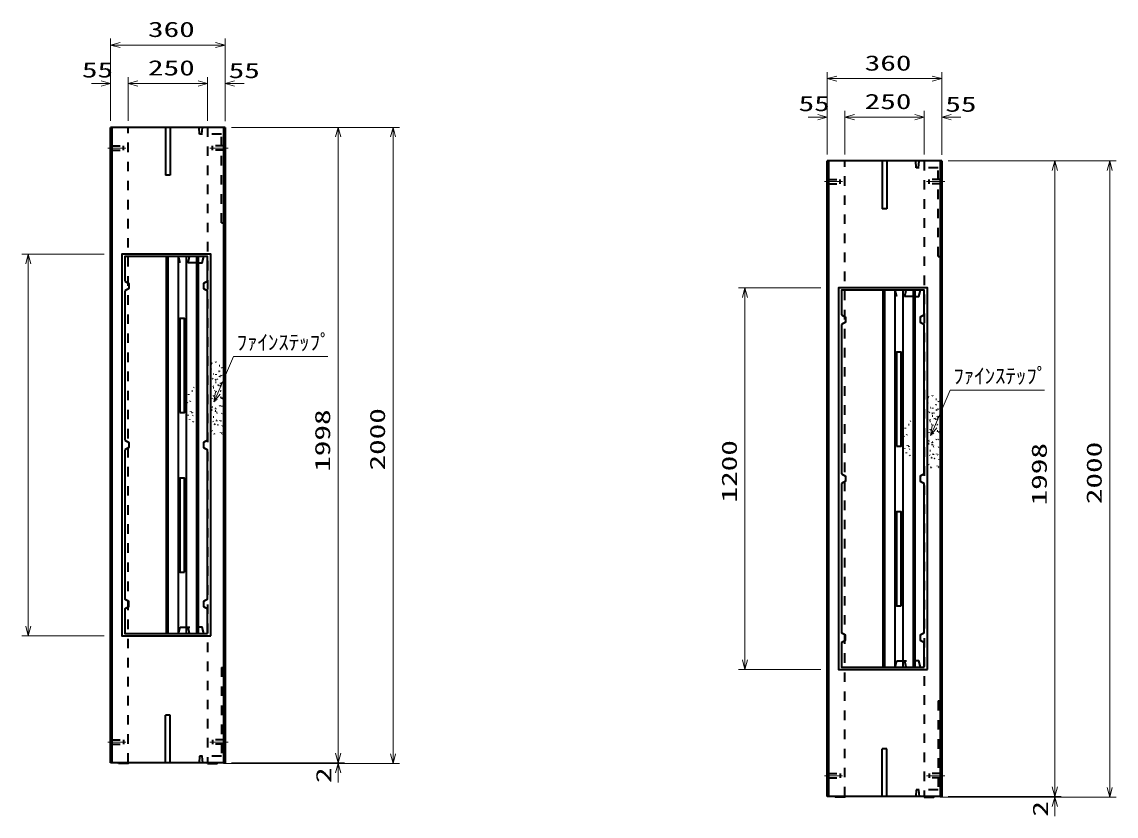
# Model space of a CAD drawing. Units: millimetres on the paper. Extents: x 0 to 841, y 0 to 594.
# Drawn here: x 376.2 to 548.4, y 274.5 to 399.4 of the extents above; entities that cross this region are included whole.
import ezdxf
from ezdxf.enums import TextEntityAlignment as Align

# ---------------------------------------------------------------- set-up
doc = ezdxf.new("R2010")
doc.units = ezdxf.units.MM
doc.linetypes.add('USER2', pattern=[18.5, 12, -1.5, 3.5, -1.5])
doc.linetypes.add('USER3', pattern=[3, 1.5, -1.5])
for name, color, linetype, lineweight in [('D-BMK（構造物基準線）', 2, 'USER2', 18), ('D-STR-DIM（寸法）', 7, 'Continuous', 13), ('D-STR-HTXT（旗上げ）', 7, 'Continuous', 13), ('D-STR（構造物）', 1, 'Continuous', 35)]:
    doc.layers.add(name, color=color, linetype=linetype, lineweight=lineweight)
doc.styles.add('ＭＳ ゴシック', font='')
doc.styles.get('ＭＳ ゴシック').set_extended_font_data('MS Gothic')

# ---------------------------------------------------------------- blocks, each defined once
blk = doc.blocks.new('_Open30')
at = {"color": 7, "linetype": 'Continuous', "lineweight": 13}
for p, q in [((-1, 0.2679), (0, 0)), ((0, 0), (-1, -0.2679)), ((0, 0), (-1, 0))]:
    blk.add_line(p, q, dxfattribs=at)

msp = doc.modelspace()

# ---------------------------------------------------------------- linework, layer by layer
at = {"layer": 'D-BMK（構造物基準線）'}
for p, q in [((389.752, 379.582), (392.601, 379.582)), ((408.676, 379.582), (405.827, 379.582)), ((502.493, 374.294), (505.343, 374.294)), ((521.418, 374.294), (518.568, 374.294)), ((389.752, 286.182), (392.601, 286.182)), ((408.676, 286.182), (405.827, 286.182)), ((502.493, 280.894), (505.343, 280.894)), ((521.418, 280.894), (518.568, 280.894))]:
    msp.add_line(p, q, dxfattribs=at)
at = {"layer": 'D-STR-DIM（寸法）'}
for p, q in [((390.214, 390.728), (390.214, 396.778)), ((408.214, 390.758), (408.214, 396.778)), ((391.714, 395.778), (406.714, 395.778)), ((502.955, 385.441), (502.955, 391.491)), ((520.955, 385.471), (520.955, 391.491)), ((388.714, 389.728), (387.214, 389.728)), ((390.214, 383.832), (390.214, 390.728)), ((392.964, 383.883), (392.964, 390.728)), ((392.964, 383.832), (392.964, 390.728)), ((394.464, 389.728), (395.964, 389.728)), ((394.464, 389.728), (403.964, 389.728)), ((403.964, 389.728), (402.464, 389.728)), ((405.464, 383.832), (405.464, 390.728)), ((405.464, 383.868), (405.464, 390.728)), ((408.214, 383.801), (408.214, 390.728)), ((409.714, 389.728), (411.214, 389.728)), ((504.455, 390.491), (519.455, 390.491)), ((501.455, 384.441), (499.955, 384.441)), ((502.955, 378.544), (502.955, 385.441)), ((505.705, 378.596), (505.705, 385.441)), ((505.705, 378.544), (505.705, 385.441)), ((507.205, 384.441), (508.705, 384.441)), ((507.205, 384.441), (516.705, 384.441)), ((516.705, 384.441), (515.205, 384.441)), ((518.205, 378.544), (518.205, 385.441)), ((518.205, 378.581), (518.205, 385.441)), ((520.955, 378.514), (520.955, 385.441)), ((522.455, 384.441), (523.955, 384.441)), ((409.214, 382.832), (427.002, 382.832)), ((425.565, 382.832), (435.642, 382.832)), ((426.002, 284.432), (426.002, 381.332)), ((434.642, 284.332), (434.642, 381.332)), ((521.955, 377.544), (539.744, 377.544)), ((538.307, 377.544), (548.384, 377.544)), ((538.744, 279.144), (538.744, 376.044)), ((547.384, 279.044), (547.384, 376.044)), ((389.214, 362.882), (376.25, 362.882)), ((377.25, 304.382), (377.25, 361.382)), ((501.955, 357.594), (488.991, 357.594)), ((489.991, 299.094), (489.991, 356.094)), ((389.214, 302.882), (376.25, 302.882)), ((501.955, 297.594), (488.991, 297.594)), ((426.002, 284.432), (426.002, 285.932)), ((407.964, 282.832), (427.002, 282.832)), ((409.214, 282.932), (427.002, 282.932)), ((409.214, 282.932), (427.002, 282.932)), ((424.565, 282.832), (435.642, 282.832)), ((426.002, 281.332), (426.002, 279.832)), ((538.744, 279.144), (538.744, 280.644)), ((520.705, 277.544), (539.744, 277.544)), ((521.955, 277.644), (539.744, 277.644)), ((521.955, 277.644), (539.744, 277.644)), ((537.307, 277.544), (548.384, 277.544)), ((538.744, 276.044), (538.744, 274.544))]:
    msp.add_line(p, q, dxfattribs=at)
at = {"layer": 'D-STR-HTXT（旗上げ）'}
for points in [[(424.386, 346.79), (409.557, 346.79), (407.057, 341.04)], [(537.128, 341.503), (522.298, 341.503), (519.799, 335.753)]]:
    msp.add_lwpolyline(points, dxfattribs=at)
at = {"layer": 'D-STR（構造物）'}
for p, q in [((390.214, 282.932), (390.214, 382.832)), ((408.214, 382.832), (390.214, 382.832)), ((390.464, 282.932), (390.464, 382.832)), ((398.839, 382.832), (398.839, 375.332)), ((399.589, 382.832), (399.589, 375.332)), ((407.964, 382.832), (407.964, 282.932)), ((408.214, 382.832), (408.214, 282.932)), ((502.955, 277.644), (502.955, 377.544)), ((520.955, 377.544), (502.955, 377.544)), ((503.205, 277.644), (503.205, 377.544)), ((511.58, 377.544), (511.58, 370.044)), ((512.33, 377.544), (512.33, 370.044)), ((520.705, 377.544), (520.705, 277.644)), ((520.955, 377.544), (520.955, 277.644)), ((399.589, 375.332), (398.839, 375.332)), ((512.33, 370.044), (511.58, 370.044)), ((398.969, 362.507), (398.969, 303.257)), ((399.219, 362.507), (399.219, 303.257)), ((400.839, 362.507), (400.839, 303.257)), ((402.089, 362.507), (402.089, 303.257)), ((403.708, 362.507), (403.708, 303.257)), ((403.958, 362.507), (403.958, 303.257)), ((392.464, 357.134), (392.464, 333.631)), ((405.464, 333.631), (405.464, 357.134)), ((511.711, 357.219), (511.711, 297.969)), ((511.961, 357.219), (511.961, 297.969)), ((513.58, 357.219), (513.58, 297.969)), ((514.83, 357.219), (514.83, 297.969)), ((516.45, 357.219), (516.45, 297.969)), ((516.7, 357.219), (516.7, 297.969)), ((505.205, 351.847), (505.205, 328.344)), ((518.205, 328.344), (518.205, 351.847)), ((405.982, 344.88), (406.035, 344.827)), ((406.035, 344.827), (406.088, 344.88)), ((406.096, 345.734), (406.168, 345.715)), ((406.721, 345.909), (406.779, 345.958)), ((406.779, 345.958), (406.827, 345.9)), ((407.281, 344.471), (407.208, 344.451)), ((407.261, 344.543), (407.281, 344.471)), ((407.297, 345.403), (407.372, 345.403)), ((407.644, 345.019), (407.697, 345.072)), ((407.697, 345.072), (407.75, 345.019)), ((406.245, 343.334), (406.184, 343.291)), ((406.245, 343.334), (406.288, 343.273)), ((406.462, 344.007), (406.388, 344.02)), ((406.679, 343.158), (406.74, 343.201)), ((406.788, 342.73), (406.713, 342.737)), ((406.74, 343.201), (406.783, 343.139)), ((406.801, 343.936), (406.826, 344.006)), ((407.009, 343.26), (407.077, 343.292)), ((407.398, 343.634), (407.411, 343.707)), ((407.411, 343.707), (407.485, 343.694)), ((407.525, 342.582), (407.562, 342.647)), ((407.562, 342.647), (407.627, 342.609)), ((407.592, 343.834), (407.654, 343.877)), ((407.654, 343.877), (407.697, 343.815)), ((402.522, 340.784), (402.529, 340.859)), ((403.001, 341.399), (403.075, 341.405)), ((403.31, 341.906), (403.329, 341.978)), ((403.782, 342.489), (403.729, 342.542)), ((403.758, 341.782), (403.823, 341.819)), ((403.782, 342.489), (403.835, 342.542)), ((406.356, 341.921), (406.431, 341.921)), ((406.375, 342.091), (406.362, 342.165)), ((406.6, 341.399), (406.527, 341.38)), ((406.762, 341.362), (406.824, 341.319)), ((406.824, 341.319), (406.78, 341.258)), ((407.131, 342.314), (407.083, 342.371)), ((407.242, 342.256), (407.181, 342.213)), ((407.285, 342.195), (407.242, 342.256)), ((407.443, 341.406), (407.517, 341.419)), ((407.534, 342.204), (407.46, 342.217)), ((407.517, 341.419), (407.53, 341.346)), ((407.521, 342.13), (407.534, 342.204)), ((402.372, 339.446), (402.319, 339.499)), ((402.74, 339.748), (402.772, 339.816)), ((403.776, 340.692), (403.808, 340.624)), ((406.205, 340.202), (406.168, 340.137)), ((406.369, 340.583), (406.442, 340.603)), ((406.442, 340.603), (406.422, 340.675)), ((406.628, 339.846), (406.615, 339.772)), ((406.883, 340.036), (406.821, 339.993)), ((406.883, 340.036), (406.926, 339.974)), ((407.573, 340.351), (407.499, 340.338)), ((407.586, 340.278), (407.573, 340.351)), ((407.815, 340.181), (407.754, 340.224)), ((407.772, 340.119), (407.815, 340.181)), ((518.723, 339.592), (518.776, 339.539)), ((518.776, 339.539), (518.829, 339.592)), ((518.837, 340.447), (518.91, 340.428)), ((519.463, 340.622), (519.52, 340.67)), ((519.52, 340.67), (519.569, 340.613)), ((520.022, 339.184), (519.95, 339.164)), ((520.003, 339.256), (520.022, 339.184)), ((520.038, 340.116), (520.113, 340.116)), ((520.386, 339.731), (520.439, 339.784)), ((520.439, 339.784), (520.492, 339.731)), ((402.379, 337.62), (402.353, 337.55)), ((402.833, 338.085), (402.814, 338.157)), ((403.017, 337.997), (402.952, 337.959)), ((403.017, 337.997), (403.054, 337.932)), ((403.141, 337.528), (403.194, 337.581)), ((406.208, 338.378), (406.134, 338.385)), ((406.196, 338.793), (406.253, 338.841)), ((406.253, 338.841), (406.205, 338.899)), ((406.742, 338.234), (406.67, 338.215)), ((406.762, 338.608), (406.69, 338.627)), ((406.762, 338.162), (406.742, 338.234)), ((406.743, 338.535), (406.762, 338.608)), ((406.928, 337.877), (406.986, 337.925)), ((406.986, 337.925), (406.938, 337.982)), ((407.323, 339.049), (407.385, 339.092)), ((407.385, 339.092), (407.428, 339.03)), ((407.676, 339.039), (407.663, 338.965)), ((407.682, 337.842), (407.675, 337.768)), ((518.987, 338.047), (518.925, 338.004)), ((518.987, 338.047), (519.03, 337.985)), ((519.203, 338.72), (519.13, 338.733)), ((519.42, 337.87), (519.482, 337.913)), ((519.529, 337.443), (519.454, 337.45)), ((519.482, 337.913), (519.525, 337.852)), ((519.542, 338.649), (519.568, 338.719)), ((519.751, 337.973), (519.819, 338.005)), ((520.139, 338.346), (520.152, 338.42)), ((520.152, 338.42), (520.226, 338.407)), ((520.334, 338.546), (520.395, 338.589)), ((520.395, 338.589), (520.438, 338.528)), ((402.598, 336.974), (402.63, 336.906)), ((403.121, 336.549), (403.178, 336.598)), ((403.178, 336.598), (403.227, 336.54)), ((403.757, 337.036), (403.777, 337.108)), ((406.416, 336.553), (406.348, 336.585)), ((406.357, 337.332), (406.432, 337.332)), ((406.524, 336.195), (406.598, 336.189)), ((406.598, 336.189), (406.592, 336.114)), ((406.869, 336.724), (406.796, 336.743)), ((406.869, 336.724), (406.849, 336.651)), ((407.092, 336.041), (407.035, 335.993)), ((407.044, 336.098), (407.092, 336.041)), ((407.453, 336.722), (407.459, 336.796)), ((407.649, 336.569), (407.601, 336.626)), ((407.781, 335.884), (407.788, 335.958)), ((515.742, 336.112), (515.817, 336.118)), ((516.051, 336.619), (516.071, 336.691)), ((516.524, 337.202), (516.471, 337.255)), ((516.499, 336.494), (516.564, 336.532)), ((519.097, 336.634), (519.172, 336.634)), ((519.116, 336.804), (519.103, 336.878)), ((519.341, 336.112), (519.269, 336.092)), ((519.504, 336.075), (519.565, 336.032)), ((519.565, 336.032), (519.522, 335.97)), ((519.873, 337.027), (519.825, 337.084)), ((519.984, 336.969), (519.922, 336.926)), ((520.027, 336.908), (519.984, 336.969)), ((520.185, 336.119), (520.259, 336.132)), ((520.275, 336.917), (520.202, 336.93)), ((520.259, 336.132), (520.272, 336.058)), ((520.262, 336.843), (520.275, 336.917)), ((520.266, 337.295), (520.304, 337.36)), ((520.304, 337.36), (520.369, 337.322)), ((406.153, 335.175), (406.206, 335.122)), ((406.454, 334.701), (406.522, 334.669)), ((406.522, 334.669), (406.491, 334.601)), ((407.559, 334.838), (407.566, 334.912)), ((407.698, 334.637), (407.755, 334.685)), ((407.755, 334.685), (407.707, 334.742)), ((515.113, 334.159), (515.06, 334.212)), ((515.264, 335.497), (515.27, 335.572)), ((515.482, 334.46), (515.514, 334.528)), ((516.518, 335.405), (516.549, 335.337)), ((518.947, 334.915), (518.91, 334.85)), ((519.111, 335.296), (519.183, 335.315)), ((519.183, 335.315), (519.164, 335.388)), ((519.37, 334.559), (519.357, 334.485)), ((519.624, 334.749), (519.563, 334.706)), ((519.624, 334.749), (519.667, 334.687)), ((520.315, 335.064), (520.241, 335.051)), ((520.328, 334.99), (520.315, 335.064)), ((520.557, 334.894), (520.495, 334.937)), ((520.514, 334.832), (520.557, 334.894)), ((515.12, 332.333), (515.095, 332.262)), ((515.574, 332.797), (515.555, 332.87)), ((515.759, 332.71), (515.694, 332.672)), ((515.759, 332.71), (515.796, 332.645)), ((515.883, 332.241), (515.936, 332.294)), ((518.95, 333.091), (518.875, 333.098)), ((518.937, 333.506), (518.995, 333.554)), ((518.995, 333.554), (518.947, 333.611)), ((519.484, 332.947), (519.411, 332.928)), ((519.504, 333.321), (519.432, 333.34)), ((519.503, 332.875), (519.484, 332.947)), ((519.485, 333.248), (519.504, 333.321)), ((519.67, 332.59), (519.727, 332.638)), ((519.727, 332.638), (519.679, 332.695)), ((520.065, 333.761), (520.126, 333.804)), ((520.126, 333.804), (520.169, 333.743)), ((520.418, 333.752), (520.405, 333.678)), ((520.423, 332.555), (520.417, 332.481)), ((392.464, 332.132), (392.464, 308.629)), ((405.464, 308.629), (405.464, 332.132)), ((515.34, 331.686), (515.371, 331.619)), ((515.863, 331.262), (515.92, 331.31)), ((515.92, 331.31), (515.968, 331.253)), ((516.499, 331.749), (516.518, 331.821)), ((519.158, 331.266), (519.09, 331.297)), ((519.098, 332.045), (519.173, 332.045)), ((519.265, 330.908), (519.34, 330.902)), ((519.34, 330.902), (519.333, 330.827)), ((519.61, 331.437), (519.538, 331.456)), ((519.61, 331.437), (519.591, 331.364)), ((519.834, 330.754), (519.776, 330.706)), ((519.785, 330.811), (519.834, 330.754)), ((520.194, 331.435), (520.201, 331.509)), ((520.391, 331.282), (520.342, 331.339)), ((520.523, 330.597), (520.53, 330.671)), ((518.895, 329.888), (518.948, 329.835)), ((519.196, 329.413), (519.264, 329.382)), ((519.264, 329.382), (519.232, 329.314)), ((520.301, 329.55), (520.307, 329.625)), ((520.439, 329.349), (520.497, 329.398)), ((520.497, 329.398), (520.449, 329.455)), ((505.205, 326.844), (505.205, 303.342)), ((518.205, 303.342), (518.205, 326.844)), ((405.464, 303.257), (405.464, 307.129)), ((404.867, 303.257), (405.464, 303.257)), ((518.205, 297.969), (518.205, 301.842)), ((517.609, 297.969), (518.205, 297.969)), ((398.839, 282.932), (398.839, 290.432)), ((399.589, 290.432), (398.839, 290.432)), ((399.589, 282.932), (399.589, 290.432)), ((511.58, 277.644), (511.58, 285.144)), ((512.33, 285.144), (511.58, 285.144)), ((512.33, 277.644), (512.33, 285.144)), ((408.214, 282.932), (390.214, 282.932)), ((391.464, 282.832), (391.364, 282.932)), ((392.964, 282.832), (391.464, 282.832)), ((392.964, 282.832), (393.064, 282.932)), ((405.464, 282.832), (405.364, 282.932)), ((405.464, 282.832), (406.964, 282.832)), ((406.964, 282.832), (407.064, 282.932)), ((520.955, 277.644), (502.955, 277.644)), ((504.206, 277.544), (504.105, 277.644)), ((505.705, 277.544), (504.206, 277.544)), ((505.705, 277.544), (505.805, 277.644)), ((518.205, 277.544), (518.105, 277.644)), ((518.205, 277.544), (519.705, 277.544)), ((519.705, 277.544), (519.805, 277.644))]:
    msp.add_line(p, q, dxfattribs=at)
at = {"layer": 'D-STR（構造物）', "linetype": 'USER3'}
for p, q in [((392.964, 282.932), (392.964, 382.832)), ((404.566, 381.782), (404.639, 382.832)), ((405.464, 382.832), (405.464, 282.932)), ((407.639, 367.832), (407.639, 381.782)), ((390.214, 379.932), (392.214, 379.932)), ((390.214, 379.232), (392.214, 379.232)), ((392.214, 379.232), (392.214, 379.932)), ((408.214, 379.932), (406.214, 379.932)), ((406.214, 379.232), (406.214, 379.932)), ((408.214, 379.232), (406.214, 379.232)), ((505.705, 277.644), (505.705, 377.544)), ((517.307, 376.494), (517.381, 377.544)), ((518.205, 377.544), (518.205, 277.644)), ((520.38, 362.544), (520.38, 376.494)), ((502.955, 374.644), (504.956, 374.644)), ((502.955, 373.944), (504.956, 373.944)), ((504.956, 373.944), (504.956, 374.644)), ((520.955, 374.644), (518.955, 374.644)), ((518.955, 373.944), (518.955, 374.644)), ((520.955, 373.944), (518.955, 373.944)), ((407.639, 367.832), (408.214, 367.832)), ((402.384, 361.507), (402.633, 362.507)), ((520.38, 362.544), (520.955, 362.544)), ((515.126, 356.219), (515.375, 357.219)), ((402.633, 303.257), (402.384, 304.257)), ((407.639, 297.932), (407.639, 283.982)), ((407.639, 297.932), (408.214, 297.932)), ((515.375, 297.969), (515.126, 298.969)), ((520.38, 292.644), (520.38, 278.694)), ((520.38, 292.644), (520.955, 292.644)), ((390.214, 286.532), (392.214, 286.532)), ((390.214, 285.832), (392.214, 285.832)), ((392.214, 286.532), (392.214, 285.832)), ((406.214, 286.532), (406.214, 285.832)), ((408.214, 286.532), (406.214, 286.532)), ((408.214, 285.832), (406.214, 285.832)), ((404.566, 283.982), (404.639, 282.932)), ((502.955, 281.244), (504.956, 281.244)), ((504.956, 281.244), (504.956, 280.544)), ((518.955, 281.244), (518.955, 280.544)), ((520.955, 281.244), (518.955, 281.244)), ((502.955, 280.544), (504.956, 280.544)), ((520.955, 280.544), (518.955, 280.544)), ((517.307, 278.694), (517.381, 277.644))]:
    msp.add_line(p, q, dxfattribs=at)
for points in [[(407.639, 381.782), (404.2, 381.782), (404.119, 382.832)], [(520.38, 376.494), (516.941, 376.494), (516.861, 377.544)], [(403.878, 361.507), (401.147, 361.507), (400.879, 362.508)], [(516.62, 356.219), (513.889, 356.219), (513.62, 357.221)], [(400.879, 303.255), (401.147, 304.257), (403.878, 304.257)], [(513.62, 297.968), (513.889, 298.969), (516.62, 298.969)], [(407.639, 283.982), (404.2, 283.982), (404.119, 282.932)], [(520.38, 278.694), (516.941, 278.694), (516.861, 277.644)]]:
    msp.add_lwpolyline(points, dxfattribs=at)
at = {"layer": 'D-STR（構造物）'}
for points in [[(405.964, 302.882), (405.964, 362.882), (391.964, 362.882), (391.964, 302.882)], [(403.837, 362.507), (403.878, 361.507), (404.616, 361.507), (404.867, 362.507)], [(518.705, 297.594), (518.705, 357.594), (504.705, 357.594), (504.705, 297.594)], [(516.579, 357.219), (516.62, 356.219), (517.357, 356.219), (517.609, 357.219)], [(401.089, 338.007), (401.839, 338.007), (401.839, 352.757), (401.089, 352.757)], [(513.83, 332.719), (514.58, 332.719), (514.58, 347.469), (513.83, 347.469)], [(401.839, 312.906), (401.839, 327.657), (401.089, 327.657), (401.089, 312.906)], [(514.58, 307.619), (514.58, 322.369), (513.83, 322.369), (513.83, 307.619)], [(403.878, 304.257), (403.837, 303.257), (404.867, 303.257), (404.616, 304.257)], [(516.62, 298.969), (516.579, 297.969), (517.609, 297.969), (517.357, 298.969)]]:
    msp.add_lwpolyline(points, close=True, dxfattribs=at)
for points in [[(403.837, 362.507), (392.464, 362.507), (392.464, 358.634)], [(405.464, 358.634), (405.464, 362.507), (404.867, 362.507)], [(392.464, 358.634), (393.093, 358.271), (393.093, 357.497), (392.464, 357.134)], [(405.464, 358.634), (404.835, 358.271), (404.835, 357.497), (405.464, 357.134)], [(516.579, 357.219), (505.205, 357.219), (505.205, 353.347)], [(518.205, 353.347), (518.205, 357.219), (517.609, 357.219)], [(505.205, 353.347), (505.834, 352.984), (505.834, 352.21), (505.205, 351.847)], [(518.205, 353.347), (517.576, 352.984), (517.576, 352.21), (518.205, 351.847)], [(392.464, 333.631), (393.093, 333.268), (393.093, 332.495)], [(392.464, 333.631), (393.093, 333.268), (393.093, 332.495), (392.464, 332.132)], [(405.464, 333.631), (404.835, 333.268), (404.835, 332.495), (405.464, 332.132)], [(505.205, 328.344), (505.834, 327.981), (505.834, 327.208)], [(505.205, 328.344), (505.834, 327.981), (505.834, 327.208), (505.205, 326.844)], [(518.205, 328.344), (517.576, 327.981), (517.576, 327.208), (518.205, 326.844)], [(392.464, 307.129), (393.093, 307.492), (393.093, 308.266), (392.464, 308.629)], [(405.464, 308.629), (404.835, 308.266), (404.835, 307.492), (405.464, 307.129)], [(392.464, 307.129), (392.464, 303.257), (403.837, 303.257)], [(505.205, 301.842), (505.834, 302.205), (505.834, 302.979), (505.205, 303.342)], [(518.205, 303.342), (517.576, 302.979), (517.576, 302.205), (518.205, 301.842)], [(505.205, 301.842), (505.205, 297.969), (516.579, 297.969)]]:
    msp.add_lwpolyline(points, dxfattribs=at)

# ---------------------------------------------------------------- block references
at = {"layer": 'D-STR-DIM（寸法）', "xscale": 1.5, "yscale": 1.5}
for p, rotation in [((390.214, 395.778), 180), ((502.955, 390.491), 180), ((392.964, 389.728), 180), ((392.964, 389.728), 180), ((408.214, 389.728), 180), ((505.705, 384.441), 180), ((505.705, 384.441), 180), ((520.955, 384.441), 180), ((426.002, 382.832), 90), ((434.642, 382.832), 90), ((538.744, 377.544), 90), ((547.384, 377.544), 90), ((377.25, 362.882), 90), ((489.991, 357.594), 90), ((377.25, 302.882), 270), ((489.991, 297.594), 270), ((426.002, 282.932), 270), ((426.002, 282.932), 270), ((434.642, 282.832), 270), ((426.002, 282.832), 90), ((538.744, 277.644), 270), ((538.744, 277.644), 270), ((547.384, 277.544), 270), ((538.744, 277.544), 90)]:
    msp.add_blockref('_Open30', p, dxfattribs=dict(at, rotation=rotation))
for p in [(408.214, 395.778), (520.955, 390.491), (390.214, 389.728), (405.464, 389.728), (405.464, 389.728), (502.955, 384.441), (518.205, 384.441), (518.205, 384.441)]:
    msp.add_blockref('_Open30', p, dxfattribs=at)
at = {"layer": 'D-STR-HTXT（旗上げ）', "xscale": 1.5, "yscale": 1.5, "rotation": 246.50838}
for p in [(406.459, 339.664), (519.201, 334.377)]:
    msp.add_blockref('_Open30', p, dxfattribs=at)

# ---------------------------------------------------------------- texts
at = {"layer": 'D-STR-DIM（寸法）', "style": 'ＭＳ ゴシック', "width": 1.5}
for s, p in [('360', (396.089, 396.316)), ('55', (385.695, 389.947)), ('250', (396.089, 390.266)), ('55', (408.779, 389.852)), ('360', (508.83, 391.029)), ('55', (498.436, 384.659)), ('250', (508.83, 384.978)), ('55', (521.52, 384.565))]:
    msp.add_text(s, height=2.405, dxfattribs=at).set_placement(p, align=Align.BOTTOM_LEFT)
for s, p in [('1998', (425.465, 328.673)), ('2000', (434.105, 328.873)), ('1200', (489.454, 323.844)), ('1998', (538.206, 323.386)), ('2000', (546.846, 323.586)), ('2', (425.64, 279.743)), ('2', (538.382, 274.456))]:
    msp.add_text(s, height=2.405, rotation=90, dxfattribs=at).set_placement(p, align=Align.BOTTOM_LEFT)
at = {"layer": 'D-STR-HTXT（旗上げ）', "style": 'ＭＳ ゴシック'}
for p in [(410.036, 347.116), (522.778, 341.829)]:
    msp.add_text('ﾌｧｲﾝｽﾃｯﾌﾟ', height=2.405, dxfattribs=at).set_placement(p, align=Align.BOTTOM_LEFT)

doc.saveas('drawing.dxf')
